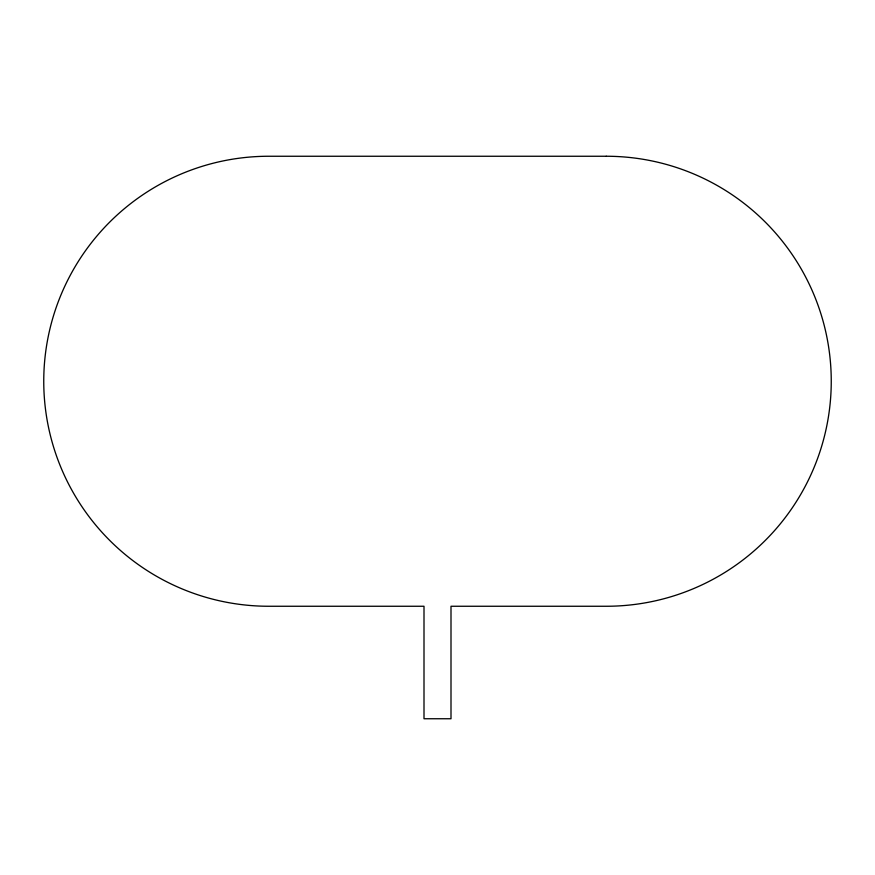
<?xml version="1.0" encoding="UTF-8"?>
<svg xmlns="http://www.w3.org/2000/svg" width="875" height="875" viewBox="0 0 875 875"><rect width="100%" height="100%" fill="white"/><g stroke="black" fill="none" stroke-linecap="round" stroke-linejoin="round"><path stroke-width="1.31" d="M606.255 156.253L268.745 156.253A224.995 224.995 0 0 0 43.75 381.248A224.995 224.995 0 0 0 268.745 606.255L424.003 606.255L424.003 718.747L450.997 718.747L450.997 606.255L606.255 606.255A224.995 224.995 0 0 0 831.25 381.248A224.995 224.995 0 0 0 606.255 156.253"/></g></svg>
